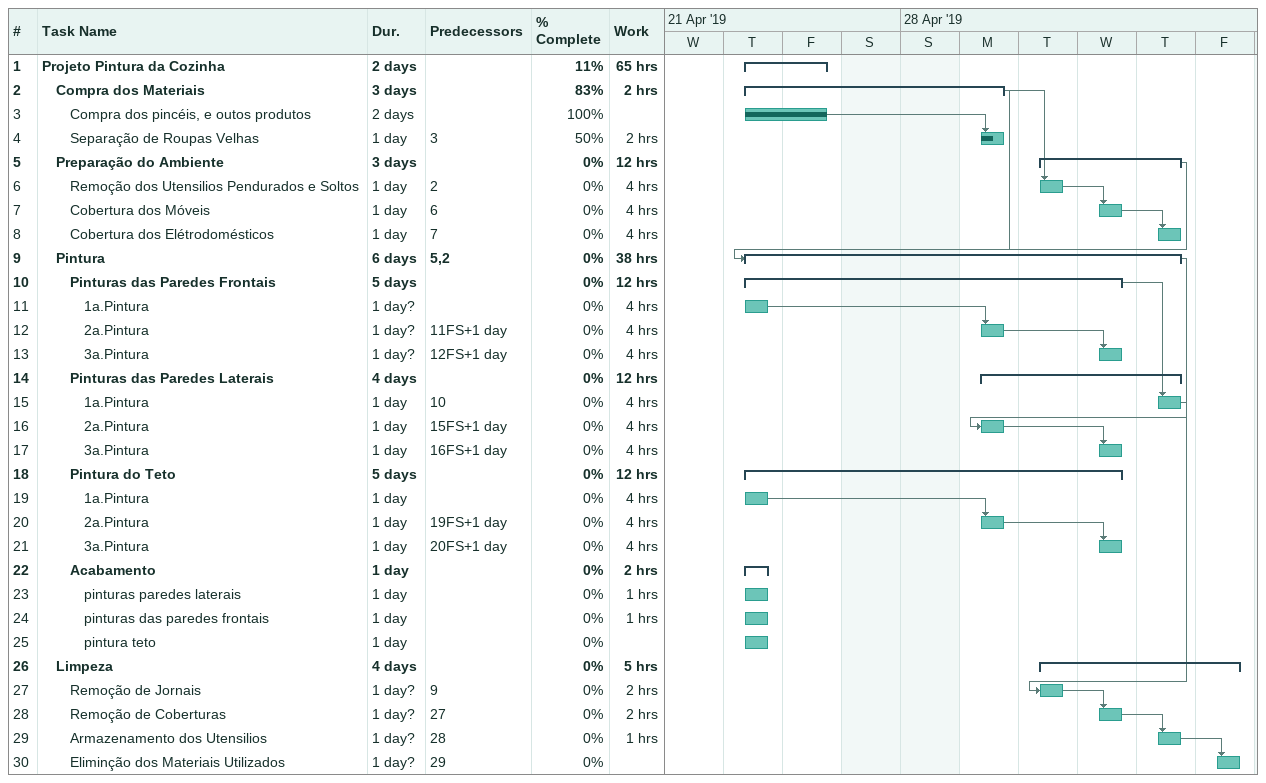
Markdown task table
| ID | Level | Task | Duration | Start | Finish | Predecessors | % complete | Work (h) |
|---|---|---|---|---|---|---|---|---|
| 1 | 1 | **Projeto Pintura da Cozinha** | 2d | 2019-04-25 | 2019-04-26 |  | 11 | 65 |
| 2 | 2 | **Compra dos Materiais** | 3d | 2019-04-25 | 2019-04-29 |  | 83 | 2 |
| 3 | 3 | Compra dos pincéis, e outos produtos | 2d | 2019-04-25 | 2019-04-26 |  | 100 |  |
| 4 | 3 | Separação de Roupas Velhas | 1d | 2019-04-29 | 2019-04-29 | 3 | 50 | 2 |
| 5 | 2 | **Preparação do Ambiente** | 3d | 2019-04-30 | 2019-05-02 |  | 0 | 12 |
| 6 | 3 | Remoção dos Utensilios Pendurados e Soltos | 1d | 2019-04-30 | 2019-04-30 | 2 | 0 | 4 |
| 7 | 3 | Cobertura dos Móveis | 1d | 2019-05-01 | 2019-05-01 | 6 | 0 | 4 |
| 8 | 3 | Cobertura dos Elétrodomésticos | 1d | 2019-05-02 | 2019-05-02 | 7 | 0 | 4 |
| 9 | 2 | **Pintura** | 6d | 2019-04-25 | 2019-05-02 | 5, 2 | 0 | 38 |
| 10 | 3 | **Pinturas das Paredes Frontais** | 5d | 2019-04-25 | 2019-05-01 |  | 0 | 12 |
| 11 | 4 | 1a.Pintura | 1d? | 2019-04-25 | 2019-04-25 |  | 0 | 4 |
| 12 | 4 | 2a.Pintura | 1d? | 2019-04-29 | 2019-04-29 | 11FS+1d | 0 | 4 |
| 13 | 4 | 3a.Pintura | 1d? | 2019-05-01 | 2019-05-01 | 12FS+1d | 0 | 4 |
| 14 | 3 | **Pinturas das Paredes Laterais** | 4d | 2019-04-29 | 2019-05-02 |  | 0 | 12 |
| 15 | 4 | 1a.Pintura | 1d | 2019-05-02 | 2019-05-02 | 10 | 0 | 4 |
| 16 | 4 | 2a.Pintura | 1d | 2019-04-29 | 2019-04-29 | 15FS+1d | 0 | 4 |
| 17 | 4 | 3a.Pintura | 1d | 2019-05-01 | 2019-05-01 | 16FS+1d | 0 | 4 |
| 18 | 3 | **Pintura do Teto** | 5d | 2019-04-25 | 2019-05-01 |  | 0 | 12 |
| 19 | 4 | 1a.Pintura | 1d | 2019-04-25 | 2019-04-25 |  | 0 | 4 |
| 20 | 4 | 2a.Pintura | 1d | 2019-04-29 | 2019-04-29 | 19FS+1d | 0 | 4 |
| 21 | 4 | 3a.Pintura | 1d | 2019-05-01 | 2019-05-01 | 20FS+1d | 0 | 4 |
| 22 | 3 | **Acabamento** | 1d | 2019-04-25 | 2019-04-25 |  | 0 | 2 |
| 23 | 4 | pinturas paredes laterais | 1d | 2019-04-25 | 2019-04-25 |  | 0 | 1 |
| 24 | 4 | pinturas das paredes frontais | 1d | 2019-04-25 | 2019-04-25 |  | 0 | 1 |
| 25 | 4 | pintura teto | 1d | 2019-04-25 | 2019-04-25 |  | 0 |  |
| 26 | 2 | **Limpeza** | 4d | 2019-04-30 | 2019-05-03 |  | 0 | 5 |
| 27 | 3 | Remoção de Jornais | 1d? | 2019-04-30 | 2019-04-30 | 9 | 0 | 2 |
| 28 | 3 | Remoção de Coberturas | 1d? | 2019-05-01 | 2019-05-01 | 27 | 0 | 2 |
| 29 | 3 | Armazenamento dos Utensilios | 1d? | 2019-05-02 | 2019-05-02 | 28 | 0 | 1 |
| 30 | 3 | Eliminção dos Materiais Utilizados | 1d? | 2019-05-03 | 2019-05-03 | 29 | 0 |  |
